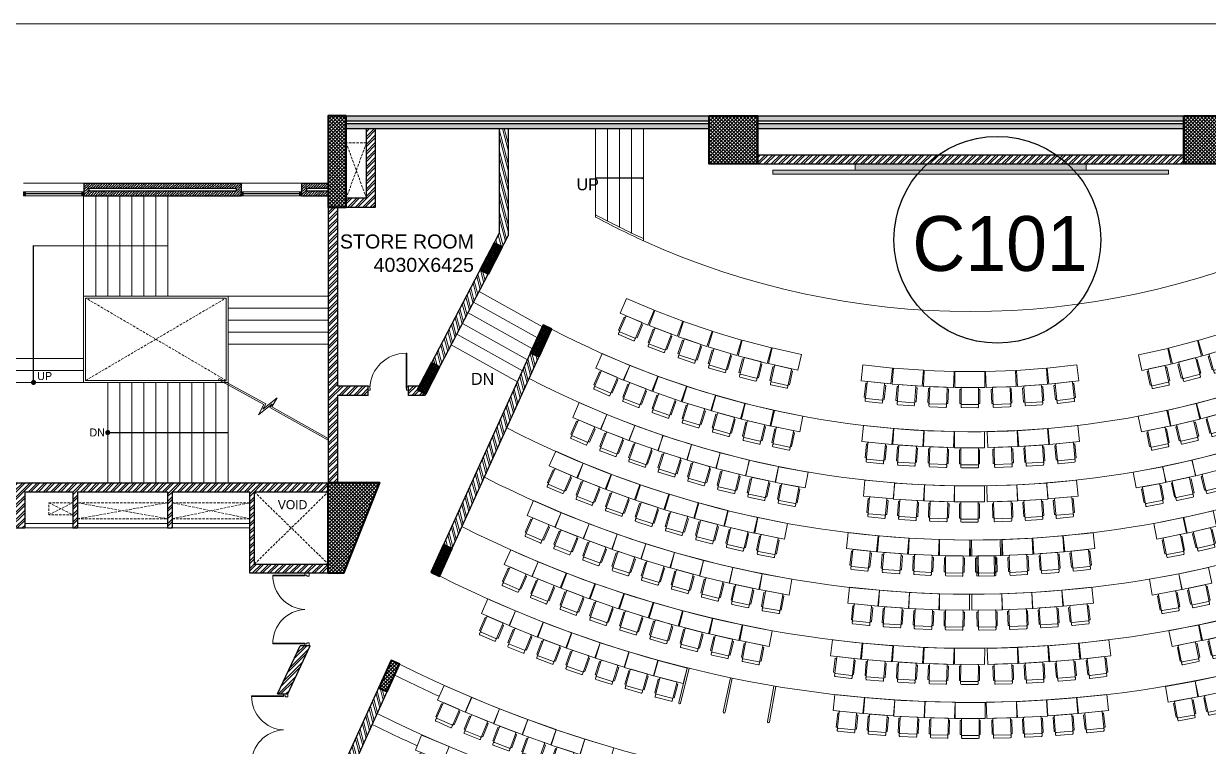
# Model space of a CAD drawing. Header units: millimetres. Extents: x 8275 to 147087, y -297470 to -191881.
# Drawn here: x 88840 to 118383, y -209902 to -191881 of the extents above; entities that cross this region are included whole.
import ezdxf

# ---------------------------------------------------------------- set-up
doc = ezdxf.new("R2010")
doc.units = ezdxf.units.MM
doc.header["$LTSCALE"] = 250
doc.header["$MEASUREMENT"] = 0
doc.linetypes.add('HIDDEN', pattern=[0.375, 0.25, -0.125])
for name, color, linetype, lineweight in [('col', 6, 'Continuous', 40), ('door', 35, 'Continuous', 13), ('ele', 51, 'Continuous', 18), ('furniture', 5, 'Continuous', 15), ('hatch', 9, 'Continuous', 0), ('hidden', 153, 'HIDDEN', 13), ('stairs', 2, 'Continuous', 5), ('text', 7, 'Continuous', 9), ('wall', 1, 'Continuous', 30), ('win', 4, 'Continuous', 20)]:
    doc.layers.add(name, color=color, linetype=linetype, lineweight=lineweight)
doc.layers.add('FUR', color=140, linetype='Continuous')
doc.styles.get("Standard").update_dxf_attribs({"font": 'GOTHIC.TTF', "height": 100})
doc.dimstyles.get("Standard").update_dxf_attribs({"dimtxt": 100, "dimasz": 50, "dimexe": 50, "dimexo": 50, "dimgap": 0.09, "dimtad": 0, "dimdec": 0, "dimrnd": 5, "dimzin": 0, "dimdsep": 46, "dimtxsty": 'Standard', "dimblk": 'ARCHTICK', "dimcen": 0, "dimdle": 50, "dimadec": 0, "dimazin": 0, "dimtfac": 1, "dimtdec": 0, "dimtofl": 0, "dimtmove": 0, "dimatfit": 3, "dimldrblk": 'OPEN30', "dimfxl": 1, "dimtolj": 1, "dimtzin": 0, "dimarcsym": 0})
pattern_1 = [(228.02035, (487792.7, -332900.1), (74.5158, -1412.249), [3000, -1000]), (318.02035, (487123.8, -333643.4), (74.5158, -1412.249), [3000, -1000])]
pattern_2 = [(45, (-3004888.885, -138549.743), (23.20194126, 85.0737846), [109.375, -21.875, 0, -21.875])]
pattern_3 = [(45, (-3004888.89, -138549.74), (-92.807765, 92.807765), []), (45, (-3004827.01, -138549.74), (-92.807765, 92.807765), [])]
pattern_4 = [(105, (-2190690.94, -223436.74), (-126.777765, -33.97), []), (105, (-2190660, -223383.16), (-126.777765, -33.97), [])]

# ---------------------------------------------------------------- blocks, each defined once
blk = doc.blocks.new('A$C417B526D')
at = {"layer": 'hatch'}
h = blk.add_hatch(dxfattribs=at)
h.set_pattern_fill('ANSI37', color=256, scale=250, angle=1.4867)
h.set_pattern_definition([(46.486736, (-199.726, -2151.73), (-22.662969, 21.516327), []), (136.486736, (-199.726, -2151.73), (-21.516327, -22.662969), [])])
h.paths.add_polyline_path([(85468, -3537), (85672, -3643), (86019, -2978), (85816, -2872)])
h = blk.add_hatch(dxfattribs=at)
h.set_pattern_fill('ANSI37', color=256, scale=250, angle=0.5857)
h.set_pattern_definition([(45.58571, (2309.557, 4639.78), (-22.321817, 21.870047), []), (135.58571, (2309.557, 4639.78), (-21.870047, -22.321817), [])])
h.paths.add_polyline_path([(86726, -5607), (86935, -5702), (87245, -5019), (87036, -4924)])
h = blk.add_hatch(dxfattribs=at)
h.set_pattern_fill('ANSI37', color=256, scale=250, angle=1.4867)
h.set_pattern_definition([(46.486736, (-198.23, -2148.867), (-22.662969, 21.516327), []), (136.486736, (-198.23, -2148.867), (-21.516327, -22.662969), [])])
h.paths.add_polyline_path([(83906, -6528), (84110, -6634), (84457, -5969), (84253, -5863)])
h = blk.add_hatch(dxfattribs=at)
h.set_pattern_fill('ANSI37', color=256, scale=250, angle=0.5857)
h.set_pattern_definition([(45.58571, (-171.84, -835.918), (-22.321817, 21.870047), []), (135.58571, (-171.84, -835.918), (-21.870047, -22.321817), [])])
h.paths.add_polyline_path([(84245, -11083), (84454, -11178), (84764, -10494), (84554, -10400)])
h = blk.add_hatch(dxfattribs=at)
h.set_pattern_fill('ANSI37', color=256, scale=500)
h.set_pattern_definition([(45, (-2205447.4, -28957.62), (-44.1941738, 44.1941738), []), (135, (-2205447.4, -28957.62), (-44.1941738, -44.1941738), [])])
h.paths.add_polyline_path([(82940, -13962), (83148, -14059), (83458, -13376), (83249, -13279)])
at = {"layer": 'col', "color": 3}
for points in [[(85468, -3537), (85672, -3643), (86019, -2978), (85816, -2872)], [(83906, -6528), (84110, -6634), (84457, -5969), (84253, -5863)]]:
    blk.add_lwpolyline(points, close=True, dxfattribs=at)
for points, elevation in [([(86726, -5607), (86935, -5702), (87245, -5019), (87036, -4924)], 35082), ([(84245, -11083), (84454, -11178), (84764, -10494), (84554, -10400)], 18680)]:
    blk.add_lwpolyline(points, close=True, dxfattribs=dict(at, elevation=elevation))
at = {"layer": 'col', "color": 3, "extrusion": (-0.421958, -0.906576, 0.008405), "elevation": -22701}
blk.add_lwpolyline([(81086, -42898), (81316, -42898), (81308, 46353), (81078, 46353)], close=True, dxfattribs=at)
blk = doc.blocks.new('A$C157F7572')
at = {"layer": 'hatch'}
h = blk.add_hatch(dxfattribs=at)
h.set_pattern_fill('ANSI37', color=256, scale=500)
h.paths.add_polyline_path([(-41661, 30961), (-42111, 30961), (-42111, 28684), (-41661, 28684)])
h = blk.add_hatch(dxfattribs=at)
h.set_pattern_fill('ANSI37', color=256, scale=500)
h.paths.add_polyline_path([(-31409, 29761), (-32609, 29761), (-32609, 30961), (-31409, 30961)])
h = blk.add_hatch(dxfattribs=at)
h.set_pattern_fill('ANSI37', color=256, scale=500)
h.set_pattern_definition([(45, (2e-06, 2.04), (-44.19417, 44.19417), []), (135, (2e-06, 2.04), (-44.19417, -44.19417), [])])
h.paths.add_polyline_path([(-19573, 29761), (-20773, 29761), (-20773, 30961), (-19573, 30961)])
h = blk.add_hatch(dxfattribs=at)
h.set_pattern_fill('ANSI37', color=256, scale=500)
edge = h.paths.add_edge_path()
edge.add_line((-42111, 21814), (-40836, 21814))
edge.add_line((-40836, 21814), (-41729, 19554))
edge.add_line((-41729, 19554), (-42111, 19554))
edge.add_line((-42111, 19554), (-42111, 21814))
at = {"layer": 'col'}
for points, elevation in [([(-41661, 30961), (-42111, 30961), (-42111, 28684), (-41661, 28684)], -27273), ([(-32609, 30961), (-31409, 30961), (-31409, 29761), (-32609, 29761)], -26089)]:
    blk.add_lwpolyline(points, close=True, dxfattribs=dict(at, elevation=elevation))
blk.add_lwpolyline([(-20773, 30961), (-19573, 30961), (-19573, 29761), (-20773, 29761)], close=True, dxfattribs=at)
at = {"layer": 'col', "elevation": -5633}
blk.add_lwpolyline([(-42111, 21814), (-40836, 21814), (-41729, 19554), (-42111, 19554), (-42111, 21814)], dxfattribs=at)
blk = doc.blocks.new('DRDR')
at = {"lineweight": 18, "ltscale": 0.1}
for p, q in [((4811214, 8332972), (4811219, 8333059)), ((4811214, 8332972), (4811255, 8332969)), ((4811219, 8333059), (4811277, 8333056)), ((4811255, 8332969), (4811221, 8332307)), ((4811268, 8332969), (4811234, 8332306)), ((4811255, 8332969), (4811257, 8333010)), ((4811268, 8332969), (4811255, 8332969)), ((4811257, 8333010), (4811275, 8333009)), ((4811277, 8333056), (4811275, 8333009)), ((4812659, 8332896), (4812624, 8332233)), ((4812672, 8332895), (4812637, 8332233)), ((4812659, 8332984), (4812656, 8332937)), ((4812674, 8332936), (4812656, 8332937)), ((4812717, 8332981), (4812659, 8332984)), ((4812672, 8332895), (4812659, 8332896)), ((4812672, 8332895), (4812674, 8332936)), ((4812712, 8332893), (4812672, 8332895)), ((4812712, 8332893), (4812717, 8332981))]:
    blk.add_line(p, q, dxfattribs=at)
blk.add_ellipse((4811270, 8332997), major_axis=(-685, -126), ratio=0.993607, start_param=1.318294, end_param=2.867114, dxfattribs=at)
at = {"lineweight": 18, "ltscale": 0.1, "extrusion": (0, 0, -1)}
blk.add_ellipse((4812660, 8332925), major_axis=(668, -196), ratio=0.993607, start_param=1.318294, end_param=2.867114, dxfattribs=at)
blk = doc.blocks.new('CH_staff_PL')
at = {"color": 0}
for p, q in [((-21, 8), (-21, -8)), ((-1.75, 8.75), (-20.25, 8.75)), ((-5, 10), (-19, 10)), ((-19, 8.75), (-19, 10)), ((-5, 8.75), (-5, 10)), ((-4, -8), (-4, 8)), ((-1, -8), (-1, 8)), ((-20.25, -8.75), (-1.75, -8.75)), ((-19, -10), (-19, -8.75)), ((-19, -10), (-5, -10)), ((-5, -10), (-5, -8.75))]:
    blk.add_line(p, q, dxfattribs=at)
for centre, start, end in [((-20.25, 8), 90, 180), ((-3.25, 8), 90, 180), ((-1.75, 8), 0, 90), ((-20.25, -8), 180, 270), ((-3.25, -8), 180, 270), ((-1.75, -8), 270, 0)]:
    blk.add_arc(centre, 0.75, start, end, dxfattribs=at)
blk = doc.blocks.new('dsfa')
at = {"layer": 'furniture', "ltscale": 0.01}
blk.add_lwpolyline([(8865122, 4642613), (8865872, 4642613), (8865872, 4642213), (8865122, 4642213)], close=True, dxfattribs=at)
at = {"layer": 'furniture', "extrusion": (2e-16, 2.46924e-05, 1), "xscale": -25.08044560737534, "yscale": 25.08044560737528, "zscale": 25.08044560737534, "rotation": 89.99999999959537}
blk.add_blockref('CH_staff_PL', (8865497, 4641686, 115), dxfattribs=at)
blk = doc.blocks.new('_ArchTick')
at = {"color": 0, "linetype": 'ByBlock', "const_width": 0.15}
blk.add_lwpolyline([(-0.5, -0.5), (0.5, 0.5)], dxfattribs=at)
blk = doc.blocks.new('_Open30')
at = {"color": 0, "linetype": 'ByBlock', "lineweight": -2}
for p, q in [((-1, 0.27), (0, 0)), ((0, 0), (-1, -0.27)), ((0, 0), (-1, 0))]:
    blk.add_line(p, q, dxfattribs=at)
blk = doc.blocks.new('D1-1000')
for p, q in [((-951, 0), (-1000, 0)), ((-1000, 0), (-1000, -102)), ((-951, -53), (-951, 0)), ((-49, 0), (0, 0)), ((-49, -53), (-49, 0)), ((0, 0), (0, -102)), ((-1000, -102), (-963, -102)), ((-963, -53), (-951, -53)), ((-963, -102), (-963, -53)), ((-51, -53), (-51, -923)), ((-37, -53), (-49, -53)), ((-37, -923), (-37, -53)), ((-37, -102), (-37, -53)), ((0, -102), (-37, -102)), ((-55, -923), (-37, -923))]:
    blk.add_line(p, q)
blk.add_ellipse((-40, 2), major_axis=(646, 675), ratio=0.977435, start_param=2.382767, end_param=3.900418)

msp = doc.modelspace()

# ---------------------------------------------------------------- hatches: boundary and pattern name
h = msp.add_hatch(color=256)
h.dxf.hatch_style = 1
h.paths.add_polyline_path([(107520, -195630), (117390, -195630), (117390, -195530), (107520, -195530)])
h = msp.add_hatch(color=256)
h.dxf.hatch_style = 1
h.paths.add_polyline_path([(109575, -195380), (115335, -195380), (115335, -195530), (109575, -195530)])
at = {"layer": 'FUR', "extrusion": (-0.000141675, -0.002685, 0.999996)}
h = msp.add_hatch(dxfattribs=at)
h.set_pattern_fill('AR-HBONE', color=256, scale=250, angle=183.0204, style=0)
h.set_pattern_definition([(228.02035, (483988.9, -332650.9), (74.5158, -1412.249), [3000, -1000]), (318.02035, (483320, -333394.3), (74.5158, -1412.249), [3000, -1000])])
h.paths.add_polyline_path([(111360, -197396), (111360, -197398), (111354, -197398), (111355, -197396)], flags=16)
h.paths.add_polyline_path([(111296, -197393), (111296, -197395), (111301, -197395), (111301, -197393)], flags=16)
edge = h.paths.add_edge_path()
edge.add_arc((111349, -197410), 0.685, 176.9796, 356.9796)
edge.add_arc((111350, -197410), 0.685, 176.9796, 356.9796)
edge.add_arc((111352, -197410), 0.685, 176.9796, 356.9796)
edge.add_arc((111353, -197410), 0.685, 176.9796, 356.9796)
edge.add_arc((111354, -197410), 0.685, 176.9796, 356.9796)
edge.add_arc((111356, -197410), 0.685, 176.9796, 356.9796)
edge.add_arc((111357, -197410), 0.685, 176.9796, 356.9796)
edge.add_arc((111359, -197410), 0.685, 176.9796, 356.9796)
edge.add_arc((111360, -197410), 0.685, 176.9796, 356.9796)
edge.add_arc((111361, -197411), 0.685, 176.9796, 356.9796)
edge.add_arc((111363, -197411), 0.685, 176.9796, 356.9796)
edge.add_arc((111364, -197411), 0.685, 176.9796, 356.9796)
edge.add_line((111365, -197411), (111365, -197399))
edge.add_line((111365, -197399), (111362, -197398))
edge.add_line((111362, -197398), (111362, -197396))
edge.add_line((111362, -197396), (111363, -197396))
edge.add_line((111363, -197396), (111362, -197393))
edge.add_line((111362, -197393), (111353, -197392))
edge.add_line((111353, -197392), (111351, -197396))
edge.add_line((111351, -197396), (111353, -197396))
edge.add_line((111353, -197396), (111353, -197398))
edge.add_line((111353, -197398), (111349, -197398))
edge.add_line((111349, -197398), (111348, -197410))
edge.add_arc((111305, -197408), 0.685, 176.9796, 356.9796, ccw=False)
edge.add_arc((111304, -197407), 0.685, 176.9796, 356.9796, ccw=False)
edge.add_arc((111303, -197407), 0.685, 176.9796, 356.9796, ccw=False)
edge.add_arc((111301, -197407), 0.685, 176.9796, 356.9796, ccw=False)
edge.add_arc((111300, -197407), 0.685, 176.9796, 356.9796, ccw=False)
edge.add_arc((111298, -197407), 0.685, 176.9796, 356.9796, ccw=False)
edge.add_arc((111297, -197407), 0.685, 176.9796, 356.9796, ccw=False)
edge.add_arc((111296, -197407), 0.685, 176.9796, 356.9796, ccw=False)
edge.add_arc((111294, -197407), 0.685, 176.9796, 356.9796, ccw=False)
edge.add_arc((111293, -197407), 0.685, 176.9796, 356.9796, ccw=False)
edge.add_arc((111292, -197407), 0.685, 176.9796, 356.9796, ccw=False)
edge.add_arc((111290, -197407), 0.685, 176.9796, 356.9796, ccw=False)
edge.add_line((111290, -197407), (111290, -197395))
edge.add_line((111290, -197395), (111294, -197395))
edge.add_line((111294, -197395), (111294, -197393))
edge.add_line((111294, -197393), (111292, -197393))
edge.add_line((111292, -197393), (111294, -197389))
edge.add_line((111294, -197389), (111303, -197390))
edge.add_line((111303, -197390), (111305, -197393))
edge.add_line((111305, -197393), (111303, -197393))
edge.add_line((111303, -197393), (111303, -197395))
edge.add_line((111303, -197395), (111307, -197395))
edge.add_line((111307, -197395), (111306, -197408))
at = {"layer": 'hatch'}
h = msp.add_hatch(dxfattribs=at)
h.set_pattern_fill('ANSI36', color=256, scale=350, style=0)
h.set_pattern_definition(pattern_2)
h.paths.add_polyline_path([(96885, -194179), (105937, -194179), (105937, -194304), (96885, -194304)])
h = msp.add_hatch(dxfattribs=at)
h.set_pattern_fill('ANSI36', color=256, scale=350, style=0)
h.set_pattern_definition(pattern_2)
h.paths.add_polyline_path([(105937, -194494), (96885, -194494), (96885, -194369), (105937, -194369)])
h = msp.add_hatch(dxfattribs=at)
h.set_pattern_fill('ANSI36', color=256, scale=350, style=0)
h.set_pattern_definition(pattern_2)
h.paths.add_polyline_path([(107137, -194179), (117773, -194179), (117773, -194304), (107137, -194304)])
h = msp.add_hatch(dxfattribs=at)
h.set_pattern_fill('ANSI36', color=256, scale=350, style=0)
h.set_pattern_definition(pattern_2)
h.paths.add_polyline_path([(117773, -194494), (107137, -194494), (107137, -194369), (117773, -194369)])
h = msp.add_hatch(dxfattribs=at)
h.set_pattern_fill('ANSI32', color=256, scale=350, angle=360, style=0)
h.set_pattern_definition([(45, (-3743427.36, -138326.66), (-92.807765, 92.807765), []), (45, (-3743365.49, -138326.66), (-92.807765, 92.807765), [])])
h.paths.add_polyline_path([(96885, -196227), (96885, -196457), (97615, -196457), (97615, -194494), (97385, -194494), (97385, -196227)])
h = msp.add_hatch(dxfattribs=at)
h.set_pattern_fill('ANSI32', color=256, scale=350, angle=60, style=0)
h.set_pattern_definition(pattern_4)
h.paths.add_polyline_path([(100776, -197458), (100572, -197351), (100695, -197115), (100695, -194494), (100925, -194494), (100925, -197172)])
h = msp.add_hatch(dxfattribs=at)
h.set_pattern_fill('ANSI32', color=256, scale=350, angle=360, style=0)
h.set_pattern_definition(pattern_3)
h.paths.add_polyline_path([(107137, -195149), (117773, -195149), (117773, -195379), (107137, -195379)])
h = msp.add_hatch(dxfattribs=at)
h.set_pattern_fill('ANSI36', color=256, scale=350, style=0)
h.set_pattern_definition([(45, (-3004888.885, -138326.664), (23.20194126, 85.0737846), [109.375, -21.875, 0, -21.875])])
h.paths.add_polyline_path([(94140, -196047), (90462, -196046), (90462, -195982), (94140, -195982)], flags=16)
h.paths.add_polyline_path([(90337, -195856), (94265, -195857), (94265, -196172), (90337, -196171)])
h = msp.add_hatch(dxfattribs=at)
h.set_pattern_fill('ANSI36', color=256, scale=350, style=0)
h.set_pattern_definition([(45, (-2999460.475, -138326.62), (23.20194126, 85.0737846), [109.375, -21.875, 0, -21.875])])
h.paths.add_polyline_path([(96435, -196171), (96435, -195856), (95766, -195856), (95765, -196171)])
h.paths.add_polyline_path([(96435, -196046), (96435, -195982), (95891, -195982), (95891, -196046)])
at = {"layer": 'hatch', "extrusion": (-0.000141675, -0.002685, 0.999996)}
h = msp.add_hatch(dxfattribs=at)
h.set_pattern_fill('AR-HBONE', color=256, scale=250, angle=183.0204, style=0)
h.set_pattern_definition(pattern_1)
h.paths.add_polyline_path([(93241, -196487), (93241, -196489), (93236, -196489), (93236, -196487)], flags=16)
h.paths.add_polyline_path([(93177, -196484), (93177, -196486), (93183, -196486), (93183, -196484)], flags=16)
edge = h.paths.add_edge_path()
edge.add_arc((93230, -196501), 0.685, 176.9796, 356.9796)
edge.add_arc((93232, -196501), 0.685, 176.9796, 356.9796)
edge.add_arc((93233, -196501), 0.685, 176.9796, 356.9796)
edge.add_arc((93235, -196501), 0.685, 176.9796, 356.9796)
edge.add_arc((93236, -196501), 0.685, 176.9796, 356.9796)
edge.add_arc((93237, -196501), 0.685, 176.9796, 356.9796)
edge.add_arc((93239, -196501), 0.685, 176.9796, 356.9796)
edge.add_arc((93240, -196501), 0.685, 176.9796, 356.9796)
edge.add_arc((93241, -196501), 0.685, 176.9796, 356.9796)
edge.add_arc((93243, -196501), 0.685, 176.9796, 356.9796)
edge.add_arc((93244, -196501), 0.685, 176.9796, 356.9796)
edge.add_arc((93245, -196502), 0.685, 176.9796, 356.9796)
edge.add_line((93246, -196502), (93247, -196489))
edge.add_line((93247, -196489), (93243, -196489))
edge.add_line((93243, -196489), (93243, -196487))
edge.add_line((93243, -196487), (93245, -196487))
edge.add_line((93245, -196487), (93243, -196484))
edge.add_line((93243, -196484), (93234, -196483))
edge.add_line((93234, -196483), (93233, -196487))
edge.add_line((93233, -196487), (93234, -196487))
edge.add_line((93234, -196487), (93234, -196489))
edge.add_line((93234, -196489), (93230, -196489))
edge.add_line((93230, -196489), (93230, -196501))
edge.add_arc((93187, -196498), 0.685, 176.9796, 356.9796, ccw=False)
edge.add_arc((93185, -196498), 0.685, 176.9796, 356.9796, ccw=False)
edge.add_arc((93184, -196498), 0.685, 176.9796, 356.9796, ccw=False)
edge.add_arc((93183, -196498), 0.685, 176.9796, 356.9796, ccw=False)
edge.add_arc((93181, -196498), 0.685, 176.9796, 356.9796, ccw=False)
edge.add_arc((93180, -196498), 0.685, 176.9796, 356.9796, ccw=False)
edge.add_arc((93178, -196498), 0.685, 176.9796, 356.9796, ccw=False)
edge.add_arc((93177, -196498), 0.685, 176.9796, 356.9796, ccw=False)
edge.add_arc((93176, -196498), 0.685, 176.9796, 356.9796, ccw=False)
edge.add_arc((93174, -196498), 0.685, 176.9796, 356.9796, ccw=False)
edge.add_arc((93173, -196498), 0.685, 176.9796, 356.9796, ccw=False)
edge.add_arc((93172, -196498), 0.685, 176.9796, 356.9796, ccw=False)
edge.add_line((93171, -196498), (93172, -196485))
edge.add_line((93172, -196485), (93175, -196486))
edge.add_line((93175, -196486), (93176, -196484))
edge.add_line((93176, -196484), (93174, -196483))
edge.add_line((93174, -196483), (93176, -196480))
edge.add_line((93176, -196480), (93185, -196481))
edge.add_line((93185, -196481), (93186, -196484))
edge.add_line((93186, -196484), (93184, -196484))
edge.add_line((93184, -196484), (93184, -196486))
edge.add_line((93184, -196486), (93188, -196486))
edge.add_line((93188, -196486), (93187, -196498))
at = {"layer": 'hatch'}
h = msp.add_hatch(dxfattribs=at)
h.set_pattern_fill('ANSI32', color=256, scale=350, angle=360, style=0)
h.set_pattern_definition([(45, (-3004888.89, -138549.74), (-92.807765, 92.807765), []), (45, (-3004827.01, -138549.74), (-92.807765, 92.807765), [])])
h.paths.add_polyline_path([(97432, -201150), (97432, -200920), (96666, -200920), (96665, -196457), (96435, -196457), (96435, -203326), (96666, -203326), (96666, -201150)])
at = {"layer": 'hatch', "extrusion": (-0.000141675, -0.002685, 0.999996)}
h = msp.add_hatch(dxfattribs=at)
h.set_pattern_fill('AR-HBONE', color=256, scale=250, angle=183.0204, style=0)
h.set_pattern_definition(pattern_1)
h.paths.add_polyline_path([(95013, -196582), (95013, -196584), (95008, -196584), (95008, -196582)], flags=16)
h.paths.add_polyline_path([(94949, -196579), (94949, -196581), (94954, -196581), (94954, -196579)], flags=16)
edge = h.paths.add_edge_path()
edge.add_arc((95002, -196596), 0.685, 176.9796, 356.9796)
edge.add_arc((95003, -196596), 0.685, 176.9796, 356.9796)
edge.add_arc((95005, -196596), 0.685, 176.9796, 356.9796)
edge.add_arc((95006, -196596), 0.685, 176.9796, 356.9796)
edge.add_arc((95008, -196596), 0.685, 176.9796, 356.9796)
edge.add_arc((95009, -196596), 0.685, 176.9796, 356.9796)
edge.add_arc((95010, -196596), 0.685, 176.9796, 356.9796)
edge.add_arc((95012, -196596), 0.685, 176.9796, 356.9796)
edge.add_arc((95013, -196596), 0.685, 176.9796, 356.9796)
edge.add_arc((95014, -196596), 0.685, 176.9796, 356.9796)
edge.add_arc((95016, -196597), 0.685, 176.9796, 356.9796)
edge.add_arc((95017, -196597), 0.685, 176.9796, 356.9796)
edge.add_line((95018, -196597), (95018, -196584))
edge.add_line((95018, -196584), (95015, -196584))
edge.add_line((95015, -196584), (95015, -196582))
edge.add_line((95015, -196582), (95017, -196582))
edge.add_line((95017, -196582), (95015, -196579))
edge.add_line((95015, -196579), (95006, -196578))
edge.add_line((95006, -196578), (95004, -196582))
edge.add_line((95004, -196582), (95006, -196582))
edge.add_line((95006, -196582), (95006, -196584))
edge.add_line((95006, -196584), (95002, -196584))
edge.add_line((95002, -196584), (95001, -196596))
edge.add_arc((94958, -196593), 0.685, 176.9796, 356.9796, ccw=False)
edge.add_arc((94957, -196593), 0.685, 176.9796, 356.9796, ccw=False)
edge.add_arc((94956, -196593), 0.685, 176.9796, 356.9796, ccw=False)
edge.add_arc((94954, -196593), 0.685, 176.9796, 356.9796, ccw=False)
edge.add_arc((94953, -196593), 0.685, 176.9796, 356.9796, ccw=False)
edge.add_arc((94952, -196593), 0.685, 176.9796, 356.9796, ccw=False)
edge.add_arc((94950, -196593), 0.685, 176.9796, 356.9796, ccw=False)
edge.add_arc((94949, -196593), 0.685, 176.9796, 356.9796, ccw=False)
edge.add_arc((94947, -196593), 0.685, 176.9796, 356.9796, ccw=False)
edge.add_arc((94946, -196593), 0.685, 176.9796, 356.9796, ccw=False)
edge.add_arc((94945, -196593), 0.685, 176.9796, 356.9796, ccw=False)
edge.add_arc((94943, -196593), 0.685, 176.9796, 356.9796, ccw=False)
edge.add_line((94943, -196593), (94943, -196580))
edge.add_line((94943, -196580), (94947, -196581))
edge.add_line((94947, -196581), (94947, -196579))
edge.add_line((94947, -196579), (94945, -196579))
edge.add_line((94945, -196579), (94947, -196575))
edge.add_line((94947, -196575), (94956, -196576))
edge.add_line((94956, -196576), (94958, -196579))
edge.add_line((94958, -196579), (94956, -196579))
edge.add_line((94956, -196579), (94956, -196581))
edge.add_line((94956, -196581), (94960, -196581))
edge.add_line((94960, -196581), (94959, -196593))
h = msp.add_hatch(dxfattribs=at)
h.set_pattern_fill('AR-HBONE', color=256, scale=250, angle=183.0204, style=0)
h.set_pattern_definition(pattern_1)
h.paths.add_polyline_path([(103802, -197046), (103802, -197048), (103797, -197048), (103797, -197046)], flags=16)
h.paths.add_polyline_path([(103738, -197042), (103738, -197045), (103743, -197045), (103743, -197043)], flags=16)
edge = h.paths.add_edge_path()
edge.add_arc((103791, -197060), 0.685, 176.9796, 356.9796)
edge.add_arc((103793, -197060), 0.685, 176.9796, 356.9796)
edge.add_arc((103794, -197060), 0.685, 176.9796, 356.9796)
edge.add_arc((103795, -197060), 0.685, 176.9796, 356.9796)
edge.add_arc((103797, -197060), 0.685, 176.9796, 356.9796)
edge.add_arc((103798, -197060), 0.685, 176.9796, 356.9796)
edge.add_arc((103799, -197060), 0.685, 176.9796, 356.9796)
edge.add_arc((103801, -197060), 0.685, 176.9796, 356.9796)
edge.add_arc((103802, -197060), 0.685, 176.9796, 356.9796)
edge.add_arc((103803, -197060), 0.685, 176.9796, 356.9796)
edge.add_arc((103805, -197060), 0.685, 176.9796, 356.9796)
edge.add_arc((103806, -197060), 0.685, 176.9796, 356.9796)
edge.add_line((103807, -197060), (103808, -197048))
edge.add_line((103808, -197048), (103804, -197048))
edge.add_line((103804, -197048), (103804, -197046))
edge.add_line((103804, -197046), (103806, -197046))
edge.add_line((103806, -197046), (103804, -197043))
edge.add_line((103804, -197043), (103795, -197042))
edge.add_line((103795, -197042), (103793, -197045))
edge.add_line((103793, -197045), (103795, -197045))
edge.add_line((103795, -197045), (103795, -197048))
edge.add_line((103795, -197048), (103791, -197047))
edge.add_line((103791, -197047), (103790, -197060))
edge.add_arc((103747, -197057), 0.685, 176.9796, 356.9796, ccw=False)
edge.add_arc((103746, -197057), 0.685, 176.9796, 356.9796, ccw=False)
edge.add_arc((103745, -197057), 0.685, 176.9796, 356.9796, ccw=False)
edge.add_arc((103743, -197057), 0.685, 176.9796, 356.9796, ccw=False)
edge.add_arc((103742, -197057), 0.685, 176.9796, 356.9796, ccw=False)
edge.add_arc((103741, -197057), 0.685, 176.9796, 356.9796, ccw=False)
edge.add_arc((103739, -197057), 0.685, 176.9796, 356.9796, ccw=False)
edge.add_arc((103738, -197057), 0.685, 176.9796, 356.9796, ccw=False)
edge.add_arc((103737, -197057), 0.685, 176.9796, 356.9796, ccw=False)
edge.add_arc((103735, -197057), 0.685, 176.9796, 356.9796, ccw=False)
edge.add_arc((103734, -197056), 0.685, 176.9796, 356.9796, ccw=False)
edge.add_arc((103732, -197056), 0.685, 176.9796, 356.9796, ccw=False)
edge.add_line((103732, -197056), (103732, -197044))
edge.add_line((103732, -197044), (103736, -197044))
edge.add_line((103736, -197044), (103736, -197042))
edge.add_line((103736, -197042), (103735, -197042))
edge.add_line((103735, -197042), (103736, -197039))
edge.add_line((103736, -197039), (103745, -197039))
edge.add_line((103745, -197039), (103747, -197043))
edge.add_line((103747, -197043), (103745, -197043))
edge.add_line((103745, -197043), (103745, -197045))
edge.add_line((103745, -197045), (103749, -197045))
edge.add_line((103749, -197045), (103748, -197057))
at = {"layer": 'hatch'}
h = msp.add_hatch(dxfattribs=at)
h.set_pattern_fill('ANSI32', color=256, scale=350, angle=60, style=0)
h.set_pattern_definition(pattern_4)
h.paths.add_polyline_path([(99213, -200448), (99009, -200342), (100225, -198016), (100429, -198122)])
h = msp.add_hatch(dxfattribs=at)
h.set_pattern_fill('ANSI32', color=256, scale=350, angle=60, style=0)
h.set_pattern_definition(pattern_4)
edge = h.paths.add_edge_path()
edge.add_line((101482, -200086), (101692, -200181))
edge.add_line((101692, -200181), (99520, -204974))
edge.add_line((99520, -204974), (99311, -204879))
edge.add_line((99311, -204879), (101483, -200084))
h = msp.add_hatch(dxfattribs=at)
h.set_pattern_fill('ANSI32', color=256, scale=350, angle=360, style=0)
h.set_pattern_definition([(45, (-2190690.94, -223436.74), (-92.807765, 92.807765), []), (45, (-2190629.06, -223436.74), (-92.807765, 92.807765), [])])
h.paths.add_polyline_path([(98707, -200920), (98432, -200920), (98432, -201150), (98847, -201150), (98866, -201113), (98662, -201007)])
h = msp.add_hatch(dxfattribs=at)
h.set_pattern_fill('ANSI32', color=256, scale=350, angle=360, style=0)
h.set_pattern_definition([(45, (-2190690.94, -138326.66), (-92.807765, 92.807765), []), (45, (-2190629.06, -138326.66), (-92.807765, 92.807765), [])])
h.paths.add_polyline_path([(88865, -204457), (88035, -204456), (88035, -204226), (88635, -204227), (88635, -203557), (88035, -203557), (88035, -203327), (96435, -203326), (96432, -203557), (94592, -203557), (94592, -205357), (96436, -205357), (96436, -205586), (94477, -205587), (94477, -203557), (92545, -203557), (92545, -204457), (92430, -204457), (92430, -203557), (90180, -203557), (90180, -204457), (90065, -204457), (90065, -203557), (88865, -203557)])
h = msp.add_hatch(dxfattribs=at)
h.set_pattern_fill('ANSI32', color=256, scale=350, angle=360, style=0)
h.set_pattern_definition(pattern_3)
h.paths.add_polyline_path([(95984, -207393), (95731, -207393), (95171, -208595), (95425, -208595)])
h = msp.add_hatch(dxfattribs=at)
h.set_pattern_fill('ANSI32', color=256, scale=350, angle=60, style=0)
h.set_pattern_definition(pattern_4)
edge = h.paths.add_edge_path()
edge.add_line((96465, -211715), (96256, -211620))
edge.add_line((96256, -211620), (97696, -208441))
edge.add_line((97696, -208441), (97905, -208538))
edge.add_line((97905, -208538), (96465, -211715))

# ---------------------------------------------------------------- linework, layer by layer
for points, elevation in [([(89085, -200858), (89085, -197414), (92435, -197422)], 5677), ([(90935, -202077), (93935, -202077)], 28539)]:
    msp.add_lwpolyline(points, dxfattribs=dict(elevation=elevation))
at = {"layer": 'ele'}
for p, q in [((88837, -195856, -27228), (90337, -195856, -27228)), ((90065, -204342, -27228), (88865, -204342, -68229)), ((92430, -204342, 16051), (90180, -204342, -27228)), ((94477, -204342, -96588), (92545, -204342, 16051)), ((90065, -204456, -27228), (88865, -204456, -68229)), ((92430, -204457, 16051), (90180, -204457, -27228)), ((94477, -204457, -96588), (92545, -204457, 16051))]:
    msp.add_line(p, q, dxfattribs=at)
for points, elevation in [([(107520, -195630), (117390, -195630), (117390, -195530), (107520, -195530)], -81773), ([(109575, -195380), (115335, -195380), (115335, -195530), (109575, -195530)], -69323)]:
    msp.add_lwpolyline(points, close=True, dxfattribs=dict(at, elevation=elevation))
at = {"layer": 'FUR', "linetype": 'ByBlock', "ltscale": 100}
msp.add_circle((113122, -197270, 0), 2578, dxfattribs=at)
at = {"layer": 'furniture'}
for p, q in [((105175, -208809, -27228), (105388, -207950, -27228)), ((105223, -208821, -27228), (105437, -207962, -27228)), ((106287, -209042, -27228), (106463, -208194, -27228)), ((106335, -209053, -27228), (106512, -208204, -27228)), ((107388, -209286, -27228), (107549, -208399, -27228)), ((107438, -209295, -27228), (107597, -208411, -27228))]:
    msp.add_line(p, q, dxfattribs=at)
for centre, start in [((105199, -208815, -57334), 166.0433), ((106311, -209047, -68139), 168.2404), ((107413, -209289, -57340), 173.4548)]:
    msp.add_arc(centre, 25, start, 346.044, dxfattribs=at)
at = {"layer": 'hidden'}
for p, q in [((97387, -194855, -11215), (96885, -194855, -54501)), ((97385, -196227, -11215), (96885, -194859, -54501)), ((97385, -194859, -11215), (96885, -196227, -11215)), ((90385, -200777, -1139), (93886, -198722, -1139)), ((93886, -200777, -1139), (90385, -198722, -1139)), ((89465, -203827, -27228), (90065, -204127, -27228)), ((89465, -204127, -27228), (90065, -203827, -27228)), ((90180, -204227, -27228), (92430, -203827, 16051)), ((90180, -203827, -27228), (92430, -204227, 16051)), ((92545, -204227, 16051), (94477, -203827, -96588)), ((94477, -204227, -96588), (92545, -203827, 16051)), ((94592, -205357, -56874), (96432, -203557, -96588)), ((94592, -203557, -96588), (96436, -205357, -56874))]:
    msp.add_line(p, q, dxfattribs=at)
at = {"layer": 'hidden', "elevation": -139866}
for points in [[(90065, -203827), (90065, -204127), (89465, -204127), (89465, -203827)], [(90180, -204227), (92430, -204227), (92430, -203827), (90180, -203827)], [(92545, -204227), (94477, -204227), (94477, -203827), (92545, -203827)]]:
    msp.add_lwpolyline(points, close=True, dxfattribs=at)
at = {"layer": 'stairs'}
for p, q in [((103100, -194494, -27228), (103100, -196703, -27228)), ((103400, -194494, -27228), (103400, -196805, -27228)), ((103700, -194494, -27228), (103700, -196956, -27228)), ((104000, -194494, -27228), (104000, -197102, -27228)), ((104300, -194494, -27228), (104300, -197296, -27228)), ((90335, -198672, -1139), (90335, -196172, -1139)), ((90635, -198672, -1139), (90635, -196172, -1139)), ((90935, -198672, -1139), (90935, -196172, -1139)), ((91235, -198672, -1139), (91235, -196172, -1139)), ((91535, -198672, -1139), (91535, -196172, -1139)), ((91835, -198672, -1139), (91835, -196172, -1139)), ((92135, -198672, -1139), (92135, -196172, -1139)), ((92435, -198672, -1139), (92435, -196172, -1139)), ((93935, -198672, -1139), (96436, -198672, -1139)), ((101776, -199439, -27228), (100199, -198563, -27228)), ((93935, -198972, -1139), (96435, -198972, -1139)), ((101527, -199988, -27228), (99921, -199095, -27228)), ((101651, -199713, -27228), (100060, -198829, -27228)), ((93935, -199272, -1139), (96435, -199272, -1139)), ((101405, -200263, -27228), (99782, -199361, -27228)), ((93935, -199572, -1139), (96435, -199572, -1139)), ((101279, -200536, -27228), (99643, -199627, -27228)), ((93935, -199872, -1139), (96435, -199872, -1139)), ((101154, -200810, -27228), (99504, -199893, -27228)), ((90335, -200227, -1139), (87835, -200227, -1139)), ((90335, -200527, -1139), (87835, -200527, -1139)), ((90335, -200827, -1139), (87835, -200827, -1139)), ((90935, -203327, -1139), (90935, -200827, -1139)), ((91235, -203327, -1139), (91235, -200827, -1139)), ((91535, -203327, -1139), (91535, -200827, -1139)), ((91835, -203327, -1139), (91835, -200827, -1139)), ((92135, -203327, -1139), (92135, -200827, -1139)), ((92435, -203327, -1139), (92435, -200827, -1139)), ((92735, -203327, -1139), (92735, -200827, -1139)), ((93035, -203327, -1139), (93035, -200827, -1139)), ((93335, -203327, -1139), (93335, -200827, -1139)), ((93635, -203327, -1139), (93635, -200827, -1139)), ((93935, -203327, -1139), (93935, -200827, -1139))]:
    msp.add_line(p, q, dxfattribs=at)
for points, elevation in [([(93935, -198672), (93935, -200827), (90385, -200827), (90335, -200827), (90335, -198672), (93935, -198672)], -1139), ([(93886, -198722), (93886, -200777), (90385, -200777)], -1139), ([(90385, -200777), (90385, -198722), (93886, -198722)], -1139), ([(96435, -202267), (94981, -201451), (95033, -201360), (94693, -201636), (94828, -201377), (93693, -200755)], 12494), ([(96435, -202225), (95031, -201437), (95157, -201212), (94806, -201497), (94876, -201362), (93710, -200723)], 12494)]:
    msp.add_lwpolyline(points, dxfattribs=dict(at, elevation=elevation))
for centre, radius, start, end in [((112455, -179297, -56874), 19711, 241.6656, 245.5602), ((112455, -179297, -56874), 19761, 241.7437, 245.6261), ((112455, -179297, -56874), 19761, 245.6261, 294.3736), ((112455, -179447, -56874), 22611, 242.4643, 297.1879), ((112455, -179447, -56874), 23961, 242.6423, 297.0625), ((112455, -179447, -56874), 25311, 242.8014, 296.9506), ((112455, -179447, -56874), 26661, 242.9443, 296.8499), ((112455, -179447, -56874), 28011, 243.0734, 296.759), ((112455, -179447, -56874), 29361, 243.1906, 296.6765), ((112455, -179297, -56874), 31910, 243.4962, 296.3666), ((112455, -179297, -56874), 32210, 243.516, 245.7063), ((112455, -179297, -56874), 33260, 243.5826, 296.3666), ((112455, -179297, -56874), 33560, 243.6334, 245.715)]:
    msp.add_arc(centre, radius, start, end, dxfattribs=at)
at = {"layer": 'text', "linetype": 'ByBlock', "ltscale": 100, "elevation": -15927}
msp.add_lwpolyline([(8275, -191881), (143047, -191881), (143047, -227229), (8275, -227229)], close=True, dxfattribs=at)
at = {"layer": 'text', "const_width": 62.6}
for points, elevation in [([(89054, -200827, 1), (89117, -200827, 1)], 5677), ([(90904, -202077, 1), (90967, -202077, 1)], 28539)]:
    msp.add_lwpolyline(points, format="xyb", close=True, dxfattribs=dict(at, elevation=elevation))
at = {"layer": 'text'}
for points in [[(92435, -197422, -1139), (92242, -197263, -1139), (92210, -197320, -1139), (92435, -197422, -1139)], [(92435, -197422, -1139), (92242, -197580, -1139), (92210, -197523, -1139), (92435, -197422, -1139)], [(93935, -202077, 28539), (93742, -201918, 28539), (93710, -201975, 28539), (93935, -202077, 28539)], [(93935, -202077, 28539), (93742, -202235, 28539), (93710, -202178, 28539), (93935, -202077, 28539)]]:
    msp.add_solid(points, dxfattribs=at)
at = {"layer": 'wall'}
for p, q in [((96885, -194179, -54501), (105937, -194179, -27228)), ((96885, -194304, -54501), (105937, -194304, -27228)), ((96885, -194369, -54501), (105937, -194369, -27228)), ((107137, -194179, -27228), (107905, -194179, -27228)), ((107137, -194304, -27228), (108019, -194304, -27228)), ((107137, -194369, -27228), (107874, -194369, -27228)), ((107852, -194179, -27228), (117773, -194179, -27228)), ((107852, -194304, -27228), (117773, -194304, -27228)), ((107852, -194369, -27228), (117773, -194369, -27228)), ((96885, -194494, -54501), (100695, -194494, -27228)), ((97385, -196227, -11215), (97385, -194494, -11215)), ((97615, -196457, -11215), (97615, -194494, -11215)), ((100695, -194494, -27228), (100695, -197115, -27228)), ((100695, -194494, -27228), (105937, -194494, -27228)), ((100925, -194494, -27228), (100925, -197172, -27228)), ((107137, -194494, -27228), (108067, -194494, -27228)), ((107852, -194494, -27228), (117773, -194494, -27228)), ((107137, -195149, -27228), (117773, -195149, -27228)), ((107137, -195379, -27228), (117773, -195379, -27228)), ((90337, -195856, -27228), (90337, -196172, -27228)), ((90337, -195856, -27228), (94265, -195857, -27228)), ((90462, -195856, -27228), (90462, -195857, -27228)), ((94140, -195857, -27228), (94140, -195857, -27228)), ((94265, -195857, -27228), (94265, -196172, -27228)), ((95766, -195856, -50274), (95766, -196172, -50274)), ((95766, -195856, -50274), (96435, -195856, -50274)), ((95891, -195856, -50274), (95891, -195857, -50274)), ((90337, -196047, -27228), (90337, -196047, -27228)), ((90462, -195981, -27228), (94140, -195982, -27228)), ((90462, -195982, -27228), (90462, -196047, -27228)), ((90462, -196046, -27228), (94140, -196047, -27228)), ((94140, -195982, -27228), (94140, -196047, -27228)), ((94265, -196047, -27228), (94266, -196047, -27228)), ((94265, -196047, -27228), (94266, -196047, -27228)), ((95766, -196047, -50274), (95766, -196047, -50274)), ((95891, -195981, -50274), (96435, -195981, -50274)), ((95891, -195982, -50274), (95891, -196047, -50274)), ((95891, -196046, -50274), (96435, -196046, -50274)), ((90337, -196171, -27228), (94266, -196172, -27228)), ((90462, -196172, -27228), (90462, -196172, -27228)), ((94140, -196172, -27228), (94140, -196172, -27228)), ((95766, -196171, -50274), (96435, -196171, -50274)), ((95891, -196172, -50274), (95891, -196172, -50274)), ((96435, -196457, -27228), (96435, -203326, -27228)), ((96665, -196457, -27228), (96665, -200920, -27228)), ((96885, -196227, -11215), (97385, -196227, -11215)), ((96885, -196457, -11215), (97615, -196457, -11215)), ((98707, -200920, -27228), (100695, -197115, -27228)), ((98847, -201150, -27228), (100925, -197172, -27228)), ((99001, -205562, -8548), (101792, -199403, 7855)), ((102002, -199498, -14123), (101793, -199401, 7855)), ((99211, -205657, -8548), (102002, -199498, 7855)), ((97262, -200920, -27228), (96665, -200920, -27228)), ((97432, -200920, -27228), (96665, -200920, -27228)), ((96665, -201150, -27228), (96665, -203326, -27228)), ((96665, -201150, -27228), (96665, -203326, -27228)), ((97432, -201150, -27228), (96665, -201150, -27228)), ((97432, -201150, -27766), (97432, -200920, -27228)), ((98432, -200920, -27228), (98432, -201150, -27228)), ((98707, -200920, -27228), (98432, -200920, -27228)), ((98847, -201150, -27228), (98432, -201150, -27228)), ((88035, -203327, -96588), (96436, -203327, -96588)), ((88865, -203557, -68229), (90065, -203557, -27228)), ((88865, -203557, -27228), (88865, -204457, -27228)), ((90065, -203557, -27228), (90065, -204457, -27228)), ((90180, -203557, -27228), (92430, -203557, 16051)), ((90180, -203557, -27228), (90180, -204457, -27228)), ((92430, -203557, 16051), (92430, -204457, 16051)), ((92545, -203557, 16051), (94477, -203557, -96588)), ((92545, -203557, 16051), (92545, -204457, 16051)), ((94477, -205587, -70506), (94477, -203557, -96588)), ((94592, -205357, -56874), (94592, -203557, -96588)), ((94592, -203557, -96588), (96435, -203557, -96588)), ((95232, -203557, -96588), (96432, -203557, -96588)), ((88035, -204456, -72575), (88865, -204456, -72575)), ((90065, -204457, -27228), (90180, -204457, -27228)), ((92430, -204457, 16051), (92545, -204457, 16051)), ((96436, -205587, -56874), (94477, -205587, -56874)), ((94592, -205357, -56874), (96436, -205357, -56874)), ((95171, -208595, -27228), (95731, -207393, -27228)), ((95425, -208595, -27228), (95984, -207393, -27228)), ((95984, -207393, -27228), (95731, -207393, -27228)), ((96465, -211715, -16861), (98214, -207855, 18933)), ((96811, -210395, -5496), (98006, -207758, 18954)), ((98214, -207855, -27228), (98006, -207758, -27228)), ((98254, -207874, -27228), (98254, -207874, -27228)), ((95171, -208595, -27228), (95425, -208595, -27228))]:
    msp.add_line(p, q, dxfattribs=at)
at = {"layer": 'win'}
for p, q in [((94265, -195857, -27228), (95766, -195856, -50274)), ((88882, -196166, -27228), (88842, -196076, -27228)), ((88882, -196076, -27228), (88842, -196166, -27228)), ((88887, -196071, -27228), (90287, -196071, -27228)), ((88887, -196116, -27228), (90287, -196116, -27228)), ((90287, -196126, -27228), (88887, -196126, -27228)), ((90332, -196166, -27228), (90292, -196076, -27228)), ((90332, -196076, -27228), (90292, -196166, -27228)), ((94311, -196077, -27228), (94271, -196167, -27228)), ((94271, -196077, -27228), (94311, -196167, -27228)), ((94316, -196072, -27228), (95716, -196072, -27228)), ((94316, -196117, -27228), (95716, -196117, -27228)), ((95716, -196127, -27228), (94316, -196127, -27228)), ((95761, -196167, -27228), (95721, -196077, -27228)), ((95761, -196077, -27228), (95721, -196167, -27228)), ((90287, -196171, -27228), (88887, -196171, -27228)), ((95716, -196172, -27228), (94316, -196172, -27228))]:
    msp.add_line(p, q, dxfattribs=at)
for points, elevation in [([(88887, -196071), (88887, -196171), (88837, -196171), (88837, -196071)], -77330), ([(88882, -196076), (88882, -196166), (88842, -196166), (88842, -196076)], -77330), ([(90337, -196071), (90337, -196171), (90287, -196171), (90287, -196071)], -121110), ([(90332, -196076), (90332, -196166), (90292, -196166), (90292, -196076)], -121110), ([(94316, -196072), (94316, -196172), (94266, -196172), (94266, -196072)], -6493), ([(94311, -196077), (94311, -196167), (94271, -196167), (94271, -196077)], -6493), ([(95766, -196072), (95766, -196172), (95716, -196172), (95716, -196072)], -50274), ([(95761, -196077), (95761, -196167), (95721, -196167), (95721, -196077)], -50274)]:
    msp.add_lwpolyline(points, close=True, dxfattribs=dict(at, elevation=elevation))

# ---------------------------------------------------------------- block references
at = {"layer": 'door', "xscale": -1, "rotation": 180}
msp.add_blockref('D1-1000', (98432, -201022, -27228), dxfattribs=at)
at = {"layer": 'door', "extrusion": (0.000724023, -0.000778881, 0.999999), "xscale": 1.204468402918887, "yscale": 1.204468402918887, "zscale": 1.204468402918887, "rotation": 272.9902064507706}
msp.add_blockref('DRDR', (-10229528, 5057852, -70277), dxfattribs=at)
at = {"layer": 'door', "extrusion": (0.000724023, 0.000778881, 0.999999), "xscale": -1.200000363992495, "yscale": 1.200000363992502, "zscale": 1.200000363992495, "rotation": 267.0097935492294}
msp.add_blockref('DRDR', (-10191757, -5454308, -70600), dxfattribs=at)
at = {"layer": 'furniture'}
for p, rotation in [((-9869954, -1015450, -27228), 337.0404765705011), ((-9832964, -1377788, -27228), 339.1238099038345), ((-9782827, -1738542, -27228), 341.2071432371678), ((-9719609, -2097234, -27228), 343.2904765705011), ((-7048273, -7184542, -27228), 16.62380990383446), ((-9643392, -2453392, -27228), 345.3738099038345), ((-9554279, -2806543, -27228), 347.4571432371678), ((-7538322, -6645743, -27228), 12.45714323716778), ((-7298196, -6919598, -27228), 14.54047657050112), ((-9878186, -917657, -27228), 336.4710636825377), ((-9838477, -1337214, -27228), 338.8820543509731), ((-9210820, -3843316, -27228), 353.7071432371678), ((-9071464, -4179823, -27228), 355.7904765705011), ((-8919968, -4511042, -27228), 357.8738099038345), ((-8756531, -4836535, -27228), 359.9571432371678), ((-8581370, -5155871, -27228), 2.040476570501113), ((-8394715, -5468628, -27228), 4.123809903834474), ((-8196814, -5774393, -27228), 6.207143237167777), ((-9794021, -1670493, -27228), 340.80513127405), ((-9738405, -2002093, -27228), 342.7282081971269), ((-9671694, -2331640, -27228), 344.6512851202039), ((-9876969, -943352, -27228), 336.6115144574396), ((-9593961, -2658763, -27228), 346.5743620432808), ((-9841685, -1315137, -27228), 338.7477798511497), ((-9505326, -2983078, -27228), 348.4974389663577), ((-9801461, -1624772, -27228), 340.533494136864), ((-9174783, -3935676, -27228), 354.2666697355885), ((-9043502, -4245219, -27228), 356.1897466586654), ((-8901907, -4550182, -27228), 358.1128235817423), ((-8750158, -4850222, -27228), 0.03590050481924913), ((-9751608, -1933003, -27228), 342.3192084225782), ((-9879344, -920097, -27228), 336.4710636825377), ((-9692174, -2239531, -27228), 344.1049227082926), ((-9623217, -2544058, -27228), 345.8906369940069), ((-9847290, -1270584, -27228), 338.4841763668883), ((-9544804, -2846288, -27228), 347.6763512797212), ((-9457011, -3145928, -27228), 349.4620655654355), ((-9809951, -1569753, -27228), 340.2083142979228), ((-9763629, -1867662, -27228), 341.9324522289572), ((-9147655, -4003721, -27228), 354.6787576476764), ((-9023988, -4290423, -27228), 356.4644719333907), ((-8891447, -4573133, -27228), 358.250186219105), ((-8750160, -4851574, -27228), 0.03590050481925548), ((-9879237, -930432, -27228), 336.5233138262365), ((-9708363, -2164043, -27228), 343.6565901599917), ((-9644206, -2458627, -27228), 345.3807280910261), ((-9850969, -1242251, -27228), 338.3139571001309), ((-9571215, -2751147, -27228), 347.1048660220606), ((-9817108, -1522269, -27228), 339.9268603259373), ((-9489455, -3041339, -27228), 348.8290039530951), ((-9775378, -1801223, -27228), 341.5397635517439), ((-9192347, -3895326, -27228), 354.0014177461986), ((-9076333, -4173601, -27228), 355.725555677233), ((-8952000, -4448259, -27228), 357.4496936082676), ((-9879372, -937615, -27228), 336.5575131235295), ((-9725813, -2078891, -27228), 343.1526667775502), ((-8819459, -4719052, -27228), 359.173831539302), ((-8678831, -4985734, -27228), 0.8979694703364872), ((-9861091, -1147418, -27228), 337.7612662873004), ((-9668452, -2355055, -27228), 344.7655700033568), ((-9603341, -2629494, -27228), 346.3784732291631), ((-9830988, -1419010, -27228), 339.3237662873004), ((-9530531, -2901992, -27228), 347.9913764549696), ((-9450080, -3172333, -27228), 349.6042796807761), ((-9793491, -1689680, -27228), 340.8862662873004), ((-9748628, -1959228, -27228), 342.4487662873004), ((-9167024, -3959808, -27228), 354.3907392144966), ((-9056942, -4219498, -27228), 356.0036424403031), ((-8939595, -4475986, -27228), 357.6165456661096), ((-8815075, -4729069, -27228), 359.229448891916), ((-9881036, -923780, -27228), 336.4710636825377), ((-9696431, -2227452, -27228), 344.0112662873004), ((-9858581, -1180666, -27228), 337.9454576854863), ((-9636940, -2494152, -27228), 345.5737662873004), ((-9570198, -2759132, -27228), 347.1362662873004), ((-9829602, -1436232, -27228), 339.4160459207804), ((-9794074, -1690970, -27228), 340.8866341560746), ((-9496257, -3022193, -27228), 348.6987662873004), ((-9752020, -1944711, -27228), 342.3572223913686), ((-9237238, -3783822, -27228), 353.2998168463085), ((-9135479, -4037423, -27228), 354.8623168463085), ((-9026844, -4288156, -27228), 356.4248168463085), ((-9703468, -2197291, -27228), 343.8278106266628), ((-8911412, -4535833, -27228), 357.9873168463085), ((-8789269, -4780270, -27228), 359.5498168463085), ((-9648450, -2448541, -27228), 345.2983988619569), ((-9881546, -933996, -27228), 336.5173287678684), ((-9860968, -1169478, -27228), 337.8686801192197), ((-9184904, -3918920, -27228), 354.1219282737217), ((-9085873, -4156294, -27228), 355.5925165090158), ((-8980783, -4391048, -27228), 357.0631047443099), ((-8869702, -4623028, -27228), 358.5336929796039), ((-8752704, -4852081, -27228), 0.004281214898097483), ((-9834842, -1404410, -27228), 339.220031470571), ((-9803184, -1638659, -27228), 340.5713828219224), ((-9866041, -1129936, -27228), 337.6358601622665), ((-9766009, -1872097, -27228), 341.9227341732738), ((-9723340, -2104594, -27228), 343.2740855246251)]:
    msp.add_blockref('dsfa', p, dxfattribs=dict(at, rotation=rotation))
at = {"layer": 'furniture', "xscale": -1}
for p, rotation in [((9896604, -2331640, -27228), 15.34871487979623), ((9818871, -2658763, -27228), 13.42563795671923), ((9730236, -2983078, -27228), 11.50256103364232), ((9126821, -4550182, -27228), 1.887176418257654), ((9268415, -4245219, -27228), 3.810253341334651), ((9399697, -3935676, -27228), 5.733330264411567), ((9848127, -2544058, -27228), 14.10936300599313), ((9681922, -3145928, -27228), 10.53793443456457), ((9769714, -2846288, -27228), 12.32364872027885), ((9116360, -4573133, -27228), 1.749813780895098), ((9248901, -4290423, -27228), 3.535528066609377), ((9372569, -4003721, -27228), 5.321242352323576), ((9796125, -2751147, -27228), 12.89513397793945), ((9714365, -3041339, -27228), 11.17099604690491), ((9176913, -4448259, -27228), 2.550306391732544), ((9301247, -4173601, -27228), 4.274444322767001), ((9417260, -3895326, -27228), 5.998582253801459), ((9044372, -4719052, -27228), 0.8261684606980068), ((9674990, -3172333, -27228), 10.39572031922394), ((9755441, -2901992, -27228), 12.00862354503042), ((9039988, -4729069, -27228), 0.7705511080839765), ((9164508, -4475986, -27228), 2.383454333890453), ((9281855, -4219498, -27228), 3.996357559696931), ((9391937, -3959808, -27228), 5.609260785503407), ((9795109, -2759132, -27228), 12.86373371269957), ((9721167, -3022193, -27228), 11.30123371269961), ((9251757, -4288156, -27228), 3.575183153691492), ((9360393, -4037423, -27228), 5.137683153691457), ((9462151, -3783822, -27228), 6.700183153691421), ((9136325, -4535833, -27228), 2.012683153691528), ((9669892, -3192665, -27228), 10.28983643216075), ((9744074, -2946392, -27228), 11.76042466745487), ((9094615, -4623028, -27228), 1.466307020396078), ((9205696, -4391048, -27228), 2.93689525569011), ((9310786, -4156294, -27228), 4.407483490984223), ((9409818, -3918920, -27228), 5.878071726278336)]:
    msp.add_blockref('dsfa', p, dxfattribs=dict(at, rotation=rotation))
at = {"layer": 'hatch'}
msp.add_blockref('A$C417B526D', (14756, -194479, -27228), dxfattribs=at)
at = {"layer": 'text'}
msp.add_blockref('A$C157F7572', (138546, -225140, -27228), dxfattribs=at)

# ---------------------------------------------------------------- texts
at = {"layer": 'FUR', "insert": (68123, -198049, -107169), "char_height": 1368, "width": 89934.28, "attachment_point": 7, "rotation": 359.9787}
msp.add_mtext('\\pi42878;C101', dxfattribs=at)
at = {"layer": 'text'}
for s, height, rotation, p in [('UP', 300, 360, (102627, -196035, -44425)), ('UP ', 200, 0, (89177, -200768, 5677)), ('DN', 300, 360, (99993, -200888, -56874)), ('DN', 200, 0, (90479, -202175, 28539))]:
    msp.add_text(s, height=height, rotation=rotation, dxfattribs=at).set_placement(p)
msp.add_text('VOID', height=225, dxfattribs=at).set_placement((95177, -203988, -139866))
at = {"layer": 'text', "insert": (100067, -198076, -27228), "char_height": 350, "width": 4731.49, "attachment_point": 9}
msp.add_mtext('{\\fArial|b0|i0|c0|p34;STORE ROOM\\P4030X6425}', dxfattribs=at)

# ---------------------------------------------------------------- leaders
at = {"layer": 'text'}
msp.add_leader([(104300, -195735, -56874), (103100, -195735, -56874)], dimstyle='Standard', dxfattribs=at)

doc.saveas('drawing.dxf')
